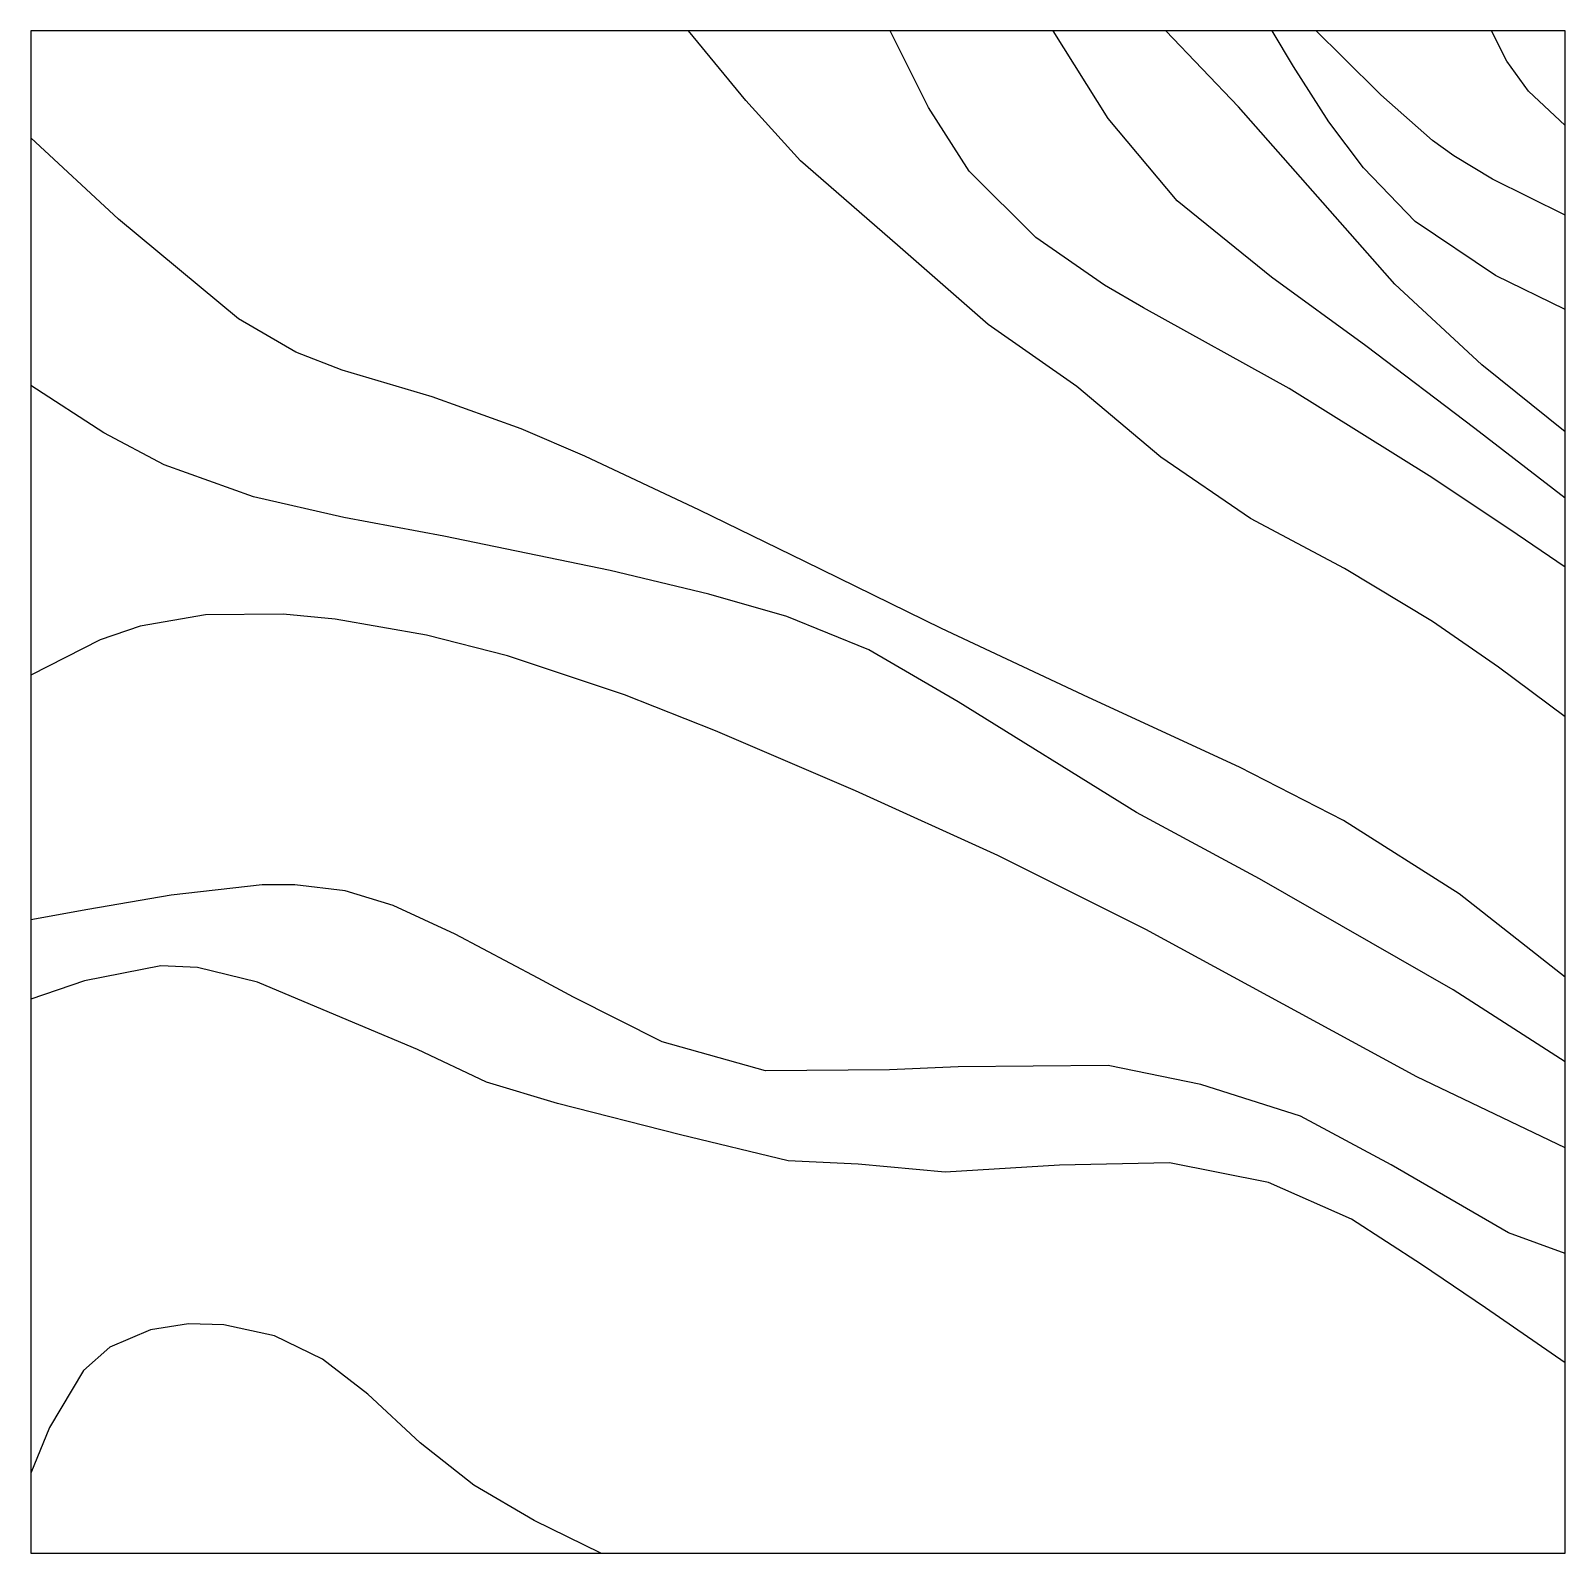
# Model space of a CAD drawing. Header units: millimetres. Extents: x 0 to 25200, y 0 to 25000.
import ezdxf

# ---------------------------------------------------------------- set-up
doc = ezdxf.new("R2010")
doc.units = ezdxf.units.MM
doc.header["$LTSCALE"] = 0.5

msp = doc.modelspace()

# ---------------------------------------------------------------- linework, layer by layer
for points, elevation in [([(25200, 13736), (24102, 14551), (23019, 15301), (21574, 16170), (20029, 16991), (18560, 17999), (17180, 19159), (15720, 20176), (14236, 21479), (12643, 22862), (11743, 23854), (10800, 25000), (0, 25000), (0, 0), (25200, 0)], 20750), ([(25200, 16191), (24411, 16726), (23008, 17662), (20664, 19123), (18273, 20449), (17635, 20823), (16505, 21604), (15413, 22696), (14745, 23739), (14116, 25000), (0, 25000), (0, 0), (25200, 0)], 20500), ([(25200, 17325), (23717, 18469), (21924, 19826), (20377, 20954), (18828, 22208), (17691, 23559), (16789, 25000), (0, 25000), (0, 0), (25200, 0)], 20250), ([(25200, 18415), (23830, 19515), (22401, 20837), (21053, 22367), (19831, 23751), (18638, 25000), (0, 25000), (0, 0), (25200, 0)], 20000), ([(25200, 20422), (24053, 20979), (22737, 21866), (21887, 22747), (21318, 23503), (20736, 24414), (20389, 25000), (0, 25000), (0, 0), (25200, 0)], 19750), ([(25200, 21970), (24006, 22561), (23370, 22944), (23017, 23198), (22168, 23948), (21542, 24572), (21111, 25000), (0, 25000), (0, 0), (25200, 0)], 19500), ([(25200, 23443), (24597, 24006), (24240, 24500), (23987, 25000), (0, 25000), (0, 0), (25200, 0)], 19250), ([(25200, 25000), (0, 25000), (0, 0), (25200, 0)], 19000), ([(25200, 9457), (23455, 10830), (21557, 12034), (19851, 12906), (17372, 14051), (14954, 15183), (12711, 16283), (10984, 17129), (9100, 18015), (8055, 18462), (6593, 18991), (5115, 19425), (4354, 19724), (3411, 20271), (1444, 21904), (0, 23243), (0, 0), (25200, 0)], 21000), ([(25200, 8071), (23357, 9253), (20178, 11076), (18156, 12162), (15229, 13980), (13761, 14832), (12417, 15381), (11134, 15747), (9516, 16138), (6782, 16699), (5143, 17006), (3660, 17346), (2191, 17870), (1199, 18399), (0, 19172), (0, 0), (25200, 0)], 21250), ([(25200, 6660), (22763, 7825), (19753, 9459), (18310, 10244), (15884, 11455), (13546, 12521), (11247, 13505), (9750, 14095), (7828, 14737), (6502, 15077), (5002, 15340), (4148, 15422), (2869, 15409), (1800, 15224), (1141, 14998), (0, 14418), (0, 0), (25200, 0)], 21500), ([(25200, 4920), (24266, 5260), (22340, 6380), (20852, 7180), (19217, 7700), (17694, 8010), (15230, 7990), (14105, 7940), (12066, 7920), (10369, 8399), (8912, 9130), (8331, 9442), (6971, 10168), (5952, 10638), (5165, 10878), (4340, 10977), (3800, 10974), (2305, 10804), (941, 10572), (0, 10400), (0, 0), (25200, 0)], 21750), ([(25200, 3128), (23890, 4028), (22840, 4740), (21687, 5485), (20327, 6090), (18699, 6410), (16896, 6374), (15014, 6260), (13590, 6390), (12436, 6446), (10673, 6869), (8648, 7383), (7485, 7738), (6353, 8270), (4905, 8881), (3726, 9380), (2739, 9621), (2139, 9648), (883, 9402), (0, 9100), (0, 0), (25200, 0)], 22000), ([(9363, 0), (8265, 541), (7279, 1119), (6395, 1815), (5535, 2615), (4794, 3190), (4005, 3573), (3169, 3753), (2590, 3767), (1970, 3671), (1301, 3382), (868, 2999), (308, 2067), (0, 1316), (0, 0)], 22250)]:
    msp.add_lwpolyline(points, close=True, dxfattribs=dict(elevation=elevation))

doc.saveas('drawing.dxf')
